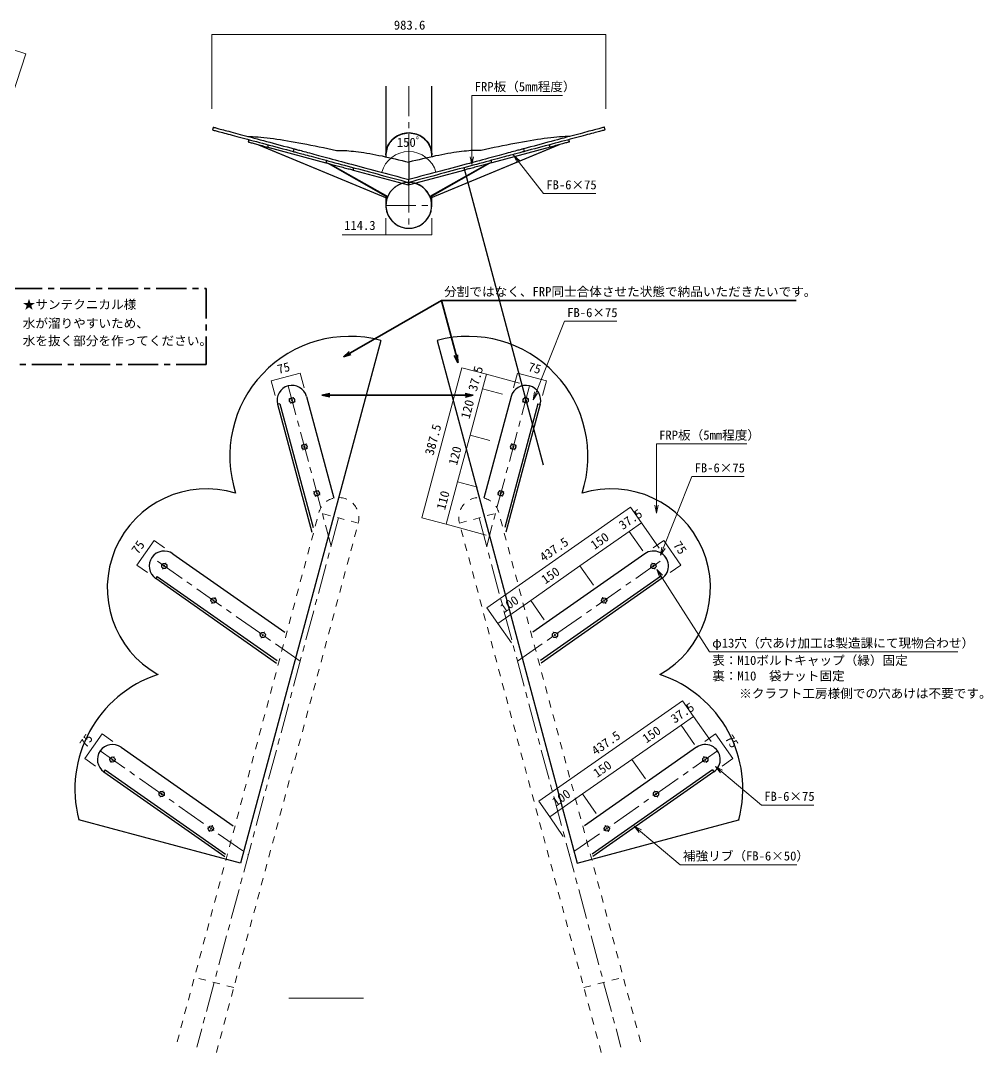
# Model space of a CAD drawing. Header units: millimetres. Extents: x -394 to 524, y 44 to 542.
# Drawn here: x 85.1 to 245.2, y 368.6 to 540.3 of the extents above; entities that cross this region are included whole.
import ezdxf
from ezdxf.enums import TextEntityAlignment as Align

# ---------------------------------------------------------------- set-up
doc = ezdxf.new("R2010")
doc.units = ezdxf.units.MM
doc.linetypes.add('一点鎖1', pattern=[8, 5, -1, 1, -1])
doc.linetypes.add('点線1', pattern=[2.4, 1.2, -1.2])
doc.layers.add('GR1_01', color=7, linetype='Continuous')
doc.styles.add('ＭＳ ゴシック', font='')
doc.styles.get('ＭＳ ゴシック').set_extended_font_data('ＭＳ ゴシック')

# ---------------------------------------------------------------- blocks, each defined once
blk = doc.blocks.new('BLKF025')
at = {"layer": 'GR1_01', "color": 151, "linetype": 'Continuous', "lineweight": 18}
for p, q in [((182.29, 405.72), (182.05, 405.6)), ((182.43, 406.17), (182.31, 406.41)), ((182.58, 405.87), (182.43, 405.8)), ((182.58, 405.87), (182.51, 406.02)), ((182.58, 405.87), (182.73, 405.95)), ((182.58, 405.87), (182.66, 405.73)), ((182.73, 405.58), (182.86, 405.34)), ((182.88, 406.03), (183.12, 406.15))]:
    blk.add_line(p, q, dxfattribs=at)
blk = doc.blocks.new('BLKF026')
at = {"layer": 'GR1_01', "color": 151, "linetype": 'Continuous', "lineweight": 18}
for p, q in [((190.62, 411.91), (190.5, 412.14)), ((190.48, 411.46), (190.24, 411.34)), ((190.77, 411.61), (190.63, 411.53)), ((190.77, 411.61), (190.7, 411.76)), ((190.77, 411.61), (190.92, 411.69)), ((190.77, 411.61), (190.85, 411.46)), ((190.93, 411.31), (191.05, 411.08)), ((191.07, 411.76), (191.31, 411.88))]:
    blk.add_line(p, q, dxfattribs=at)
blk = doc.blocks.new('BLKF027')
at = {"layer": 'GR1_01', "color": 151, "linetype": 'Continuous', "lineweight": 18}
for p, q in [((198.67, 417.19), (198.43, 417.07)), ((198.81, 417.64), (198.69, 417.88)), ((198.97, 417.35), (198.82, 417.27)), ((198.97, 417.35), (198.89, 417.49)), ((198.97, 417.35), (199.11, 417.42)), ((198.97, 417.35), (199.04, 417.2)), ((199.26, 417.5), (199.5, 417.62)), ((199.12, 417.05), (199.24, 416.81))]:
    blk.add_line(p, q, dxfattribs=at)
blk = doc.blocks.new('BLKF028')
at = {"layer": 'GR1_01', "color": 151, "linetype": 'Continuous', "lineweight": 18}
for p, q in [((190.19, 449.84), (190.06, 450.08)), ((190.34, 449.54), (190.26, 449.69)), ((190.64, 449.7), (190.87, 449.82)), ((190.04, 449.39), (189.81, 449.27)), ((190.34, 449.54), (190.19, 449.47)), ((190.34, 449.54), (190.49, 449.62)), ((190.34, 449.54), (190.41, 449.39)), ((190.49, 449.25), (190.61, 449.01))]:
    blk.add_line(p, q, dxfattribs=at)
blk = doc.blocks.new('BLKF029')
at = {"layer": 'GR1_01', "color": 151, "linetype": 'Continuous', "lineweight": 18}
for p, q in [((173.66, 437.92), (173.42, 437.8)), ((173.8, 438.37), (173.68, 438.61)), ((173.96, 438.07), (173.81, 438)), ((173.96, 438.07), (173.88, 438.22)), ((173.96, 438.07), (174.1, 438.15)), ((173.96, 438.07), (174.03, 437.92)), ((174.11, 437.78), (174.23, 437.54)), ((174.25, 438.22), (174.49, 438.35))]:
    blk.add_line(p, q, dxfattribs=at)
blk = doc.blocks.new('BLKF030')
at = {"layer": 'GR1_01', "color": 151, "linetype": 'Continuous', "lineweight": 18}
for p, q in [((181.85, 443.66), (181.61, 443.53)), ((181.99, 444.1), (181.87, 444.34)), ((182.15, 443.81), (182, 443.73)), ((182.15, 443.81), (182.07, 443.96)), ((182.15, 443.81), (182.3, 443.88)), ((182.15, 443.81), (182.22, 443.66)), ((182.3, 443.51), (182.42, 443.27)), ((182.44, 443.96), (182.68, 444.08))]:
    blk.add_line(p, q, dxfattribs=at)
blk = doc.blocks.new('BLKF031')
at = {"layer": 'GR1_01', "color": 151, "linetype": 'Continuous', "lineweight": 18}
for p, q in [((168.94, 477.39), (168.82, 477.63)), ((169.09, 477.1), (169.02, 477.25)), ((169.09, 477.1), (169.24, 477.17)), ((169.39, 477.25), (169.63, 477.37)), ((168.8, 476.95), (168.56, 476.82)), ((169.09, 477.1), (168.94, 477.02)), ((169.09, 477.1), (169.17, 476.95)), ((169.24, 476.8), (169.37, 476.56))]:
    blk.add_line(p, q, dxfattribs=at)
blk = doc.blocks.new('BLKF032')
at = {"layer": 'GR1_01', "color": 151, "linetype": 'Continuous', "lineweight": 18}
for p, q in [((164.8, 461.94), (164.68, 462.18)), ((164.95, 461.64), (164.87, 461.79)), ((164.95, 461.64), (165.1, 461.72)), ((165.25, 461.8), (165.48, 461.92)), ((164.65, 461.49), (164.42, 461.37)), ((164.95, 461.64), (164.8, 461.57)), ((164.95, 461.64), (165.03, 461.49)), ((165.1, 461.35), (165.22, 461.11))]:
    blk.add_line(p, q, dxfattribs=at)
blk = doc.blocks.new('BLKF033')
at = {"layer": 'GR1_01', "color": 151, "linetype": 'Continuous', "lineweight": 18}
for p, q in [((166.72, 469.22), (166.49, 469.1)), ((166.87, 469.67), (166.75, 469.9)), ((167.02, 469.37), (166.87, 469.29)), ((167.02, 469.37), (166.94, 469.52)), ((167.02, 469.37), (167.17, 469.45)), ((167.02, 469.37), (167.1, 469.22)), ((167.17, 469.07), (167.3, 468.84)), ((167.32, 469.52), (167.55, 469.64))]:
    blk.add_line(p, q, dxfattribs=at)
blk = doc.blocks.new('BLKF034')
at = {"layer": 'GR1_01', "color": 151, "linetype": 'Continuous', "lineweight": 18}
for p, q in [((116.43, 406.03), (116.19, 406.15)), ((116.57, 405.58), (116.45, 405.34)), ((116.73, 405.87), (116.58, 405.95)), ((116.73, 405.87), (116.65, 405.73)), ((116.73, 405.87), (116.8, 406.02)), ((116.73, 405.87), (116.87, 405.8)), ((116.88, 406.17), (117, 406.41)), ((117.02, 405.72), (117.26, 405.6))]:
    blk.add_line(p, q, dxfattribs=at)
blk = doc.blocks.new('BLKF035')
at = {"layer": 'GR1_01', "color": 151, "linetype": 'Continuous', "lineweight": 18}
for p, q in [((108.69, 411.91), (108.81, 412.14)), ((108.24, 411.76), (108, 411.88)), ((108.38, 411.31), (108.26, 411.08)), ((108.53, 411.61), (108.39, 411.69)), ((108.53, 411.61), (108.46, 411.46)), ((108.53, 411.61), (108.61, 411.76)), ((108.53, 411.61), (108.68, 411.53)), ((108.83, 411.46), (109.07, 411.34))]:
    blk.add_line(p, q, dxfattribs=at)
blk = doc.blocks.new('BLKF036')
at = {"layer": 'GR1_01', "color": 151, "linetype": 'Continuous', "lineweight": 18}
for p, q in [((100.05, 417.5), (99.81, 417.62)), ((100.34, 417.35), (100.19, 417.42)), ((100.34, 417.35), (100.27, 417.2)), ((100.34, 417.35), (100.42, 417.49)), ((100.34, 417.35), (100.49, 417.27)), ((100.5, 417.64), (100.62, 417.88)), ((100.64, 417.19), (100.88, 417.07)), ((100.19, 417.05), (100.07, 416.81))]:
    blk.add_line(p, q, dxfattribs=at)
blk = doc.blocks.new('BLKF037')
at = {"layer": 'GR1_01', "color": 151, "linetype": 'Continuous', "lineweight": 18}
for p, q in [((108.67, 449.7), (108.44, 449.82)), ((108.97, 449.54), (109.05, 449.69)), ((109.12, 449.84), (109.24, 450.08)), ((108.82, 449.25), (108.7, 449.01)), ((108.97, 449.54), (108.82, 449.62)), ((108.97, 449.54), (108.89, 449.39)), ((108.97, 449.54), (109.12, 449.47)), ((109.27, 449.39), (109.5, 449.27))]:
    blk.add_line(p, q, dxfattribs=at)
blk = doc.blocks.new('BLKF038')
at = {"layer": 'GR1_01', "color": 151, "linetype": 'Continuous', "lineweight": 18}
for p, q in [((125.06, 438.22), (124.82, 438.35)), ((125.2, 437.78), (125.08, 437.54)), ((125.35, 438.07), (125.2, 438.15)), ((125.35, 438.07), (125.28, 437.92)), ((125.35, 438.07), (125.43, 438.22)), ((125.35, 438.07), (125.5, 438)), ((125.51, 438.37), (125.63, 438.61)), ((125.65, 437.92), (125.89, 437.8))]:
    blk.add_line(p, q, dxfattribs=at)
blk = doc.blocks.new('BLKF039')
at = {"layer": 'GR1_01', "color": 151, "linetype": 'Continuous', "lineweight": 18}
for p, q in [((116.86, 443.96), (116.63, 444.08)), ((117.01, 443.51), (116.89, 443.27)), ((117.16, 443.81), (117.01, 443.88)), ((117.16, 443.81), (117.09, 443.66)), ((117.16, 443.81), (117.24, 443.96)), ((117.16, 443.81), (117.31, 443.73)), ((117.31, 444.1), (117.44, 444.34)), ((117.46, 443.66), (117.7, 443.53))]:
    blk.add_line(p, q, dxfattribs=at)
blk = doc.blocks.new('BLKF040')
at = {"layer": 'GR1_01', "color": 151, "linetype": 'Continuous', "lineweight": 18}
for p, q in [((129.92, 477.25), (129.68, 477.37)), ((130.22, 477.1), (130.07, 477.17)), ((130.22, 477.1), (130.29, 477.25)), ((130.37, 477.39), (130.49, 477.63)), ((130.06, 476.8), (129.94, 476.56)), ((130.22, 477.1), (130.14, 476.95)), ((130.22, 477.1), (130.37, 477.02)), ((130.51, 476.95), (130.75, 476.82))]:
    blk.add_line(p, q, dxfattribs=at)
blk = doc.blocks.new('BLKF041')
at = {"layer": 'GR1_01', "color": 151, "linetype": 'Continuous', "lineweight": 18}
for p, q in [((134.06, 461.8), (133.82, 461.92)), ((134.36, 461.64), (134.21, 461.72)), ((134.36, 461.64), (134.43, 461.79)), ((134.51, 461.94), (134.63, 462.18)), ((134.21, 461.35), (134.08, 461.11)), ((134.36, 461.64), (134.28, 461.49)), ((134.36, 461.64), (134.51, 461.57)), ((134.65, 461.49), (134.89, 461.37))]:
    blk.add_line(p, q, dxfattribs=at)
blk = doc.blocks.new('BLKF042')
at = {"layer": 'GR1_01', "color": 151, "linetype": 'Continuous', "lineweight": 18}
for p, q in [((131.99, 469.52), (131.75, 469.64)), ((132.14, 469.07), (132.01, 468.84)), ((132.29, 469.37), (132.14, 469.45)), ((132.29, 469.37), (132.21, 469.22)), ((132.29, 469.37), (132.36, 469.52)), ((132.29, 469.37), (132.44, 469.29)), ((132.44, 469.67), (132.56, 469.9)), ((132.58, 469.22), (132.82, 469.1))]:
    blk.add_line(p, q, dxfattribs=at)

msp = doc.modelspace()

# ---------------------------------------------------------------- linework, layer by layer
at = {"layer": 'GR1_01', "color": 151, "linetype": 'Continuous', "lineweight": 18}
for p, q in [((85.95, 534.74), (72.15, 539.28)), ((182.44, 537.99), (116.87, 537.99)), ((116.87, 537.99), (116.87, 525.61)), ((182.44, 537.99), (182.44, 525.61)), ((85.95, 534.74), (51.62, 430.4)), ((160.15, 527.83), (175.2, 527.83)), ((160.15, 527.83), (160.15, 516.32)), ((160.15, 516.32), (159.87, 517.63)), ((160.15, 516.32), (160.43, 517.63)), ((172.07, 511.5), (167.06, 517.87)), ((167.06, 517.87), (167.65, 516.67)), ((167.06, 517.87), (168.08, 517.01)), ((172.07, 511.5), (180.76, 511.5)), ((145.84, 504.66), (145.84, 507.42)), ((153.46, 504.66), (153.46, 507.42)), ((138.58, 504.66), (153.46, 504.66)), ((175.54, 490.25), (170.34, 477.19)), ((175.54, 490.25), (184.23, 490.25)), ((158.48, 482.53), (151.8, 457.58)), ((158.48, 482.53), (162.55, 481.44)), ((131.59, 481.65), (126.76, 480.35)), ((131.59, 481.65), (132.24, 479.19)), ((162.55, 481.44), (161.9, 479.02)), ((162.55, 481.44), (168.04, 479.97)), ((167.72, 481.65), (167.07, 479.19)), ((167.72, 481.65), (172.55, 480.35)), ((126.76, 480.35), (127.41, 477.9)), ((161.9, 479.02), (159.83, 471.3)), ((161.9, 479.02), (165.22, 478.13)), ((172.55, 480.35), (171.9, 477.9)), ((170.34, 477.19), (170.57, 478.5)), ((170.34, 477.19), (171.08, 478.29)), ((159.83, 471.3), (157.76, 463.57)), ((159.83, 471.3), (163.15, 470.41)), ((190.83, 469.87), (190.83, 458.36)), ((190.83, 469.87), (205.88, 469.87)), ((157.76, 463.57), (155.86, 456.49)), ((157.76, 463.57), (161.08, 462.68)), ((196.73, 464.42), (191.53, 451.36)), ((196.73, 464.42), (205.42, 464.42)), ((162.64, 442.61), (186.53, 459.34)), ((186.53, 459.34), (188.36, 456.72)), ((190.83, 458.36), (190.56, 459.66)), ((190.83, 458.36), (191.11, 459.66)), ((151.8, 457.58), (155.86, 456.49)), ((186.32, 455.29), (188.36, 456.72)), ((188.36, 456.72), (191.29, 452.54)), ((155.86, 456.49), (162.53, 454.7)), ((178.12, 449.55), (186.32, 455.29)), ((186.32, 455.29), (188.57, 452.07)), ((107.26, 453.79), (104.39, 449.7)), ((107.26, 453.79), (109.03, 452.55)), ((192.05, 453.79), (190.28, 452.55)), ((192.05, 453.79), (194.92, 449.7)), ((191.53, 451.36), (191.76, 452.67)), ((191.53, 451.36), (192.27, 452.47)), ((104.39, 449.7), (106.16, 448.46)), ((194.92, 449.7), (193.15, 448.46)), ((169.93, 443.82), (178.12, 449.55)), ((178.12, 449.55), (180.38, 446.33)), ((199.67, 435.28), (190.89, 448.97)), ((190.89, 448.97), (191.83, 448.02)), ((190.89, 448.97), (191.36, 447.72)), ((164.47, 439.99), (169.93, 443.82)), ((169.93, 443.82), (172.19, 440.6)), ((162.64, 442.61), (164.47, 439.99)), ((164.47, 439.99), (166.73, 436.77)), ((199.67, 435.28), (241, 435.28)), ((171.27, 410.41), (195.16, 427.14)), ((195.16, 427.14), (196.99, 424.52)), ((194.94, 423.09), (196.99, 424.52)), ((196.99, 424.52), (199.92, 420.34)), ((186.75, 417.36), (194.94, 423.09)), ((194.94, 423.09), (197.2, 419.87)), ((98.63, 421.6), (95.76, 417.5)), ((98.63, 421.6), (100.4, 420.36)), ((200.68, 421.6), (198.91, 420.36)), ((200.68, 421.6), (203.55, 417.5)), ((95.76, 417.5), (97.53, 416.26)), ((178.56, 411.62), (186.75, 417.36)), ((186.75, 417.36), (189.01, 414.13)), ((203.55, 417.5), (201.78, 416.26)), ((208.32, 409.78), (200.68, 416.2)), ((200.68, 416.2), (201.85, 415.58)), ((200.68, 416.2), (201.5, 415.15)), ((171.27, 410.41), (173.1, 407.8)), ((173.1, 407.8), (178.56, 411.62)), ((178.56, 411.62), (180.82, 408.4)), ((208.32, 409.78), (217.02, 409.78)), ((173.1, 407.8), (175.35, 404.57)), ((194.8, 399.86), (187.15, 406.29)), ((187.15, 406.29), (188.33, 405.66)), ((187.15, 406.29), (187.97, 405.24)), ((194.8, 399.86), (214.19, 399.86))]:
    msp.add_line(p, q, dxfattribs=at)
at = {"layer": 'GR1_01', "color": 3, "linetype": 'Continuous', "lineweight": 25}
for p, q in [((145.84, 529.36), (145.84, 529.19)), ((145.84, 529.19), (145.84, 517.96)), ((153.46, 517.96), (153.46, 529.36)), ((117.09, 522.56), (116.97, 522.11)), ((116.97, 522.11), (116.97, 522.11)), ((116.97, 522.11), (116.99, 522.1)), ((116.99, 522.1), (117.03, 522.09)), ((117.03, 522.09), (117.1, 522.07)), ((117.09, 522.56), (117.1, 522.56)), ((117.1, 522.56), (117.11, 522.55)), ((117.1, 522.07), (117.18, 522.05)), ((117.11, 522.55), (117.15, 522.54)), ((117.15, 522.54), (117.22, 522.52)), ((117.18, 522.05), (117.29, 522.02)), ((117.22, 522.52), (117.3, 522.5)), ((117.29, 522.02), (117.42, 521.98)), ((117.3, 522.5), (117.41, 522.47)), ((117.41, 522.47), (117.54, 522.44)), ((117.42, 521.98), (117.58, 521.94)), ((117.54, 522.44), (117.7, 522.39)), ((117.58, 521.94), (117.75, 521.9)), ((117.7, 522.39), (117.87, 522.35)), ((117.75, 521.9), (117.95, 521.84)), ((117.87, 522.35), (118.07, 522.29)), ((117.95, 521.84), (118.17, 521.78)), ((118.07, 522.29), (118.29, 522.23)), ((118.17, 521.78), (118.41, 521.72)), ((118.29, 522.23), (118.53, 522.17)), ((118.53, 522.17), (118.8, 522.1)), ((118.8, 522.1), (119.08, 522.02)), ((119.08, 522.02), (119.38, 521.94)), ((119.38, 521.94), (119.7, 521.86)), ((119.7, 521.86), (120.05, 521.76)), ((179.6, 521.86), (179.26, 521.77)), ((179.93, 521.94), (179.6, 521.86)), ((180.23, 522.02), (179.93, 521.94)), ((180.51, 522.1), (180.23, 522.02)), ((180.78, 522.17), (180.51, 522.1)), ((181.02, 522.23), (180.78, 522.17)), ((181.14, 521.78), (180.9, 521.72)), ((181.24, 522.29), (181.02, 522.23)), ((181.36, 521.84), (181.14, 521.78)), ((181.43, 522.35), (181.24, 522.29)), ((181.56, 521.9), (181.36, 521.84)), ((181.61, 522.39), (181.43, 522.35)), ((181.73, 521.94), (181.56, 521.9)), ((181.76, 522.44), (181.61, 522.39)), ((181.89, 521.98), (181.73, 521.94)), ((181.9, 522.47), (181.76, 522.44)), ((182.02, 522.02), (181.89, 521.98)), ((182.01, 522.5), (181.9, 522.47)), ((182.09, 522.52), (182.01, 522.5)), ((182.13, 522.05), (182.02, 522.02)), ((182.16, 522.54), (182.09, 522.52)), ((182.21, 522.07), (182.13, 522.05)), ((182.19, 522.55), (182.16, 522.54)), ((182.21, 522.56), (182.19, 522.55)), ((182.33, 522.11), (182.21, 522.56)), ((182.21, 522.56), (182.21, 522.56)), ((182.28, 522.09), (182.21, 522.07)), ((182.32, 522.1), (182.28, 522.09)), ((182.33, 522.1), (182.32, 522.1)), ((182.33, 522.11), (182.33, 522.1)), ((118.41, 521.72), (118.67, 521.65)), ((118.67, 521.65), (118.96, 521.57)), ((118.96, 521.57), (119.26, 521.49)), ((119.26, 521.49), (119.58, 521.41)), ((119.58, 521.41), (119.93, 521.31)), ((119.93, 521.31), (120.29, 521.22)), ((120.05, 521.76), (120.41, 521.67)), ((120.29, 521.22), (120.67, 521.12)), ((120.41, 521.67), (120.79, 521.57)), ((120.67, 521.12), (121.06, 521.01)), ((120.79, 521.57), (121.18, 521.46)), ((121.06, 521.01), (121.48, 520.9)), ((121.18, 521.46), (121.6, 521.35)), ((121.48, 520.9), (121.91, 520.78)), ((121.6, 521.35), (122.03, 521.23)), ((121.91, 520.78), (122.35, 520.66)), ((122.03, 521.23), (122.47, 521.11)), ((122.35, 520.66), (122.81, 520.54)), ((122.47, 521.11), (122.94, 520.99)), ((122.81, 520.54), (123.29, 520.41)), ((122.85, 521.02), (123.25, 521)), ((123.03, 520.48), (122.93, 520.09)), ((123.03, 520.48), (122.93, 520.09)), ((122.93, 520.09), (122.93, 520.09)), ((122.93, 520.09), (122.96, 520.09)), ((122.93, 520.09), (122.93, 520.09)), ((122.93, 520.09), (122.96, 520.09)), ((122.94, 520.99), (123.41, 520.86)), ((122.96, 520.09), (123.01, 520.07)), ((122.96, 520.09), (123.01, 520.07)), ((123.01, 520.07), (123.08, 520.06)), ((123.01, 520.07), (123.08, 520.06)), ((123.08, 520.06), (123.17, 520.03)), ((123.08, 520.06), (123.17, 520.03)), ((123.25, 521), (123.67, 520.98)), ((123.29, 520.41), (123.78, 520.28)), ((123.41, 520.86), (123.9, 520.73)), ((123.67, 520.98), (124.11, 520.95)), ((123.78, 520.28), (124.29, 520.15)), ((123.9, 520.73), (124.41, 520.6)), ((124.11, 520.95), (124.57, 520.92)), ((124.29, 520.15), (124.8, 520.01)), ((124.41, 520.6), (124.92, 520.46)), ((124.57, 520.92), (125.05, 520.88)), ((124.92, 520.46), (125.45, 520.32)), ((125.05, 520.88), (125.54, 520.83)), ((125.45, 520.32), (125.99, 520.17)), ((125.54, 520.83), (126.06, 520.77)), ((125.99, 520.17), (126.54, 520.03)), ((126.06, 520.77), (126.59, 520.71)), ((126.59, 520.71), (127.13, 520.64)), ((127.13, 520.64), (127.7, 520.56)), ((127.7, 520.56), (128.28, 520.48)), ((128.28, 520.48), (128.87, 520.39)), ((128.87, 520.39), (129.47, 520.29)), ((129.47, 520.29), (130.1, 520.19)), ((130.1, 520.19), (130.73, 520.08)), ((130.73, 520.08), (131.37, 519.96)), ((146.63, 520.16), (146.45, 519.93)), ((146.47, 519.94), (146.64, 520.17)), ((146.82, 520.38), (146.63, 520.16)), ((146.64, 520.17), (146.83, 520.39)), ((147.03, 520.58), (146.82, 520.38)), ((146.83, 520.39), (147.04, 520.59)), ((147.25, 520.77), (147.03, 520.58)), ((147.04, 520.59), (147.27, 520.78)), ((147.49, 520.94), (147.25, 520.77)), ((147.27, 520.78), (147.51, 520.95)), ((147.34, 520.84), (147.59, 521)), ((147.74, 521.09), (147.49, 520.94)), ((147.51, 520.95), (147.76, 521.1)), ((147.59, 521), (147.84, 521.15)), ((148.01, 521.22), (147.74, 521.09)), ((147.76, 521.1), (148.02, 521.23)), ((147.84, 521.15), (148.11, 521.27)), ((148.28, 521.34), (148.01, 521.22)), ((148.02, 521.23), (148.3, 521.34)), ((148.11, 521.27), (148.39, 521.38)), ((148.57, 521.43), (148.28, 521.34)), ((148.3, 521.34), (148.58, 521.43)), ((148.39, 521.38), (148.67, 521.46)), ((148.86, 521.5), (148.57, 521.43)), ((148.58, 521.43), (148.87, 521.5)), ((148.67, 521.46), (148.97, 521.52)), ((149.15, 521.55), (148.86, 521.5)), ((148.87, 521.5), (149.17, 521.55)), ((148.97, 521.52), (149.26, 521.56)), ((149.45, 521.57), (149.15, 521.55)), ((149.17, 521.55), (149.47, 521.58)), ((149.26, 521.56), (149.56, 521.58)), ((149.75, 521.58), (149.45, 521.57)), ((149.47, 521.58), (149.77, 521.58)), ((149.56, 521.58), (149.86, 521.58)), ((150.05, 521.56), (149.75, 521.58)), ((149.77, 521.58), (150.06, 521.56)), ((149.86, 521.58), (150.16, 521.55)), ((150.34, 521.52), (150.05, 521.56)), ((150.06, 521.56), (150.36, 521.52)), ((150.16, 521.55), (150.45, 521.5)), ((150.63, 521.46), (150.34, 521.52)), ((150.36, 521.52), (150.65, 521.45)), ((150.45, 521.5), (150.74, 521.43)), ((150.92, 521.38), (150.63, 521.46)), ((150.65, 521.45), (150.94, 521.37)), ((150.74, 521.43), (151.03, 521.34)), ((151.2, 521.27), (150.92, 521.38)), ((150.94, 521.37), (151.21, 521.26)), ((151.03, 521.34), (151.3, 521.23)), ((151.47, 521.15), (151.2, 521.27)), ((151.21, 521.26), (151.48, 521.14)), ((151.3, 521.23), (151.57, 521.09)), ((151.72, 521), (151.47, 521.15)), ((151.48, 521.14), (151.74, 520.99)), ((151.57, 521.09), (151.82, 520.94)), ((151.97, 520.84), (151.72, 521)), ((151.74, 520.99), (151.98, 520.83)), ((151.82, 520.94), (152.06, 520.77)), ((151.98, 520.83), (152.21, 520.64)), ((152.06, 520.77), (152.28, 520.58)), ((152.21, 520.64), (152.43, 520.44)), ((152.28, 520.58), (152.49, 520.38)), ((152.43, 520.44), (152.62, 520.23)), ((152.49, 520.38), (152.68, 520.16)), ((152.62, 520.23), (152.8, 520)), ((152.68, 520.16), (152.85, 519.93)), ((168.58, 520.08), (167.94, 519.96)), ((169.21, 520.19), (168.58, 520.08)), ((169.83, 520.29), (169.21, 520.19)), ((170.44, 520.39), (169.83, 520.29)), ((171.03, 520.48), (170.44, 520.39)), ((171.61, 520.56), (171.03, 520.48)), ((172.17, 520.64), (171.61, 520.56)), ((172.72, 520.71), (172.17, 520.64)), ((173.25, 520.77), (172.72, 520.71)), ((173.32, 520.17), (172.77, 520.03)), ((173.77, 520.83), (173.25, 520.77)), ((173.86, 520.32), (173.32, 520.17)), ((174.26, 520.88), (173.77, 520.83)), ((174.39, 520.46), (173.86, 520.32)), ((174.74, 520.92), (174.26, 520.88)), ((174.9, 520.6), (174.39, 520.46)), ((175.02, 520.15), (174.51, 520.01)), ((175.2, 520.95), (174.74, 520.92)), ((175.41, 520.73), (174.9, 520.6)), ((175.53, 520.28), (175.02, 520.15)), ((175.64, 520.98), (175.2, 520.95)), ((175.9, 520.86), (175.41, 520.73)), ((176.02, 520.41), (175.53, 520.28)), ((176.06, 521), (175.64, 520.98)), ((176.37, 520.99), (175.9, 520.86)), ((176.49, 520.54), (176.02, 520.41)), ((176.46, 521.01), (176.06, 521)), ((176.23, 520.06), (176.14, 520.03)), ((176.3, 520.07), (176.23, 520.06)), ((176.38, 520.09), (176.27, 520.48)), ((176.35, 520.09), (176.3, 520.07)), ((176.37, 520.09), (176.35, 520.09)), ((176.83, 521.11), (176.37, 520.99)), ((176.38, 520.09), (176.37, 520.09)), ((176.96, 520.66), (176.49, 520.54)), ((177.28, 521.23), (176.83, 521.11)), ((177.4, 520.78), (176.96, 520.66)), ((177.71, 521.35), (177.28, 521.23)), ((177.83, 520.9), (177.4, 520.78)), ((178.13, 521.46), (177.71, 521.35)), ((178.25, 521.01), (177.83, 520.9)), ((178.52, 521.57), (178.13, 521.46)), ((178.64, 521.12), (178.25, 521.01)), ((178.9, 521.67), (178.52, 521.57)), ((179.02, 521.22), (178.64, 521.12)), ((179.26, 521.77), (178.9, 521.67)), ((179.38, 521.31), (179.02, 521.22)), ((179.72, 521.41), (179.38, 521.31)), ((180.05, 521.49), (179.72, 521.41)), ((180.35, 521.57), (180.05, 521.49)), ((180.63, 521.65), (180.35, 521.57)), ((180.9, 521.72), (180.63, 521.65)), ((123.17, 520.03), (123.28, 520)), ((123.17, 520.03), (123.28, 520)), ((123.28, 520), (123.41, 519.97)), ((123.28, 520), (123.41, 519.97)), ((123.41, 519.97), (123.57, 519.92)), ((123.41, 519.97), (123.57, 519.92)), ((123.57, 519.92), (123.73, 519.88)), ((123.57, 519.92), (123.73, 519.88)), ((123.73, 519.88), (123.92, 519.83)), ((123.73, 519.88), (123.92, 519.83)), ((123.92, 519.83), (124.12, 519.78)), ((123.92, 519.83), (124.12, 519.78)), ((124.12, 519.78), (124.33, 519.72)), ((124.12, 519.78), (124.33, 519.72)), ((124.33, 519.72), (124.54, 519.66)), ((124.33, 519.72), (124.54, 519.66)), ((124.52, 519.67), (146.03, 510.71)), ((124.54, 519.66), (124.77, 519.6)), ((124.54, 519.66), (124.77, 519.6)), ((124.65, 519.63), (146.04, 510.73)), ((124.77, 519.6), (125, 519.54)), ((124.77, 519.6), (125, 519.54)), ((124.8, 520.01), (125.33, 519.87)), ((125, 519.54), (125.24, 519.48)), ((125, 519.54), (125.24, 519.48)), ((125.24, 519.48), (125.48, 519.41)), ((125.24, 519.48), (125.48, 519.41)), ((125.33, 519.87), (125.87, 519.72)), ((125.48, 519.41), (125.71, 519.35)), ((125.48, 519.41), (125.71, 519.35)), ((125.71, 519.35), (125.95, 519.29)), ((125.71, 519.35), (125.95, 519.29)), ((125.87, 519.72), (126.42, 519.58)), ((125.95, 519.29), (126.17, 519.23)), ((125.95, 519.29), (126.17, 519.23)), ((126.17, 519.23), (126.28, 519.61)), ((126.17, 519.23), (135.87, 516.63)), ((126.42, 519.58), (126.97, 519.43)), ((126.54, 520.03), (127.1, 519.88)), ((126.97, 519.43), (127.54, 519.27)), ((127.1, 519.88), (127.66, 519.72)), ((127.54, 519.27), (128.12, 519.12)), ((127.66, 519.72), (128.24, 519.57)), ((128.12, 519.12), (128.7, 518.96)), ((128.24, 519.57), (128.82, 519.41)), ((128.7, 518.96), (129.29, 518.81)), ((128.82, 519.41), (129.41, 519.26)), ((129.29, 518.81), (129.88, 518.65)), ((129.41, 519.26), (130, 519.1)), ((129.88, 518.65), (130.39, 518.51)), ((130, 519.1), (130.51, 518.96)), ((130.51, 518.96), (130.39, 518.51)), ((130.39, 518.51), (130.39, 518.51)), ((130.39, 518.51), (130.41, 518.5)), ((130.41, 518.5), (130.46, 518.49)), ((130.46, 518.49), (130.52, 518.47)), ((130.51, 518.96), (130.51, 518.96)), ((130.51, 518.96), (130.53, 518.96)), ((130.52, 518.47), (130.61, 518.45)), ((130.53, 518.96), (130.57, 518.94)), ((130.57, 518.94), (130.64, 518.93)), ((130.61, 518.45), (130.72, 518.42)), ((130.64, 518.93), (130.73, 518.9)), ((130.72, 518.42), (130.86, 518.39)), ((130.73, 518.9), (130.84, 518.87)), ((130.84, 518.87), (130.97, 518.84)), ((130.86, 518.39), (131.02, 518.34)), ((130.97, 518.84), (131.13, 518.8)), ((131.02, 518.34), (131.2, 518.29)), ((131.13, 518.8), (131.3, 518.75)), ((131.3, 518.75), (131.5, 518.7)), ((131.37, 519.96), (132.03, 519.84)), ((131.5, 518.7), (131.72, 518.64)), ((131.72, 518.64), (131.97, 518.57)), ((131.97, 518.57), (132.23, 518.5)), ((132.03, 519.84), (132.7, 519.71)), ((132.23, 518.5), (132.51, 518.42)), ((132.51, 518.42), (132.82, 518.34)), ((132.7, 519.71), (133.37, 519.58)), ((132.82, 518.34), (133.15, 518.26)), ((133.37, 519.58), (134.06, 519.44)), ((134.06, 519.44), (134.75, 519.29)), ((134.75, 519.29), (135.45, 519.14)), ((135.45, 519.14), (136.16, 518.99)), ((136.16, 518.99), (136.88, 518.83)), ((136.88, 518.83), (137.6, 518.66)), ((137.6, 518.66), (137.83, 518.68)), ((137.83, 518.68), (138.09, 518.68)), ((138.09, 518.68), (138.37, 518.69)), ((138.37, 518.69), (138.67, 518.68)), ((138.67, 518.68), (138.99, 518.67)), ((138.99, 518.67), (139.32, 518.65)), ((139.32, 518.65), (139.68, 518.62)), ((139.68, 518.62), (140.06, 518.58)), ((140.06, 518.58), (140.45, 518.54)), ((140.45, 518.54), (140.86, 518.49)), ((140.86, 518.49), (141.29, 518.44)), ((141.29, 518.44), (141.73, 518.38)), ((141.73, 518.38), (142.19, 518.31)), ((145.85, 518.07), (145.87, 518.35)), ((145.91, 518.61), (145.86, 518.33)), ((145.87, 518.35), (145.91, 518.63)), ((145.91, 518.63), (145.98, 518.91)), ((145.97, 518.89), (145.91, 518.61)), ((146.06, 519.16), (145.97, 518.89)), ((145.98, 518.91), (146.07, 519.18)), ((146.17, 519.43), (146.06, 519.16)), ((146.07, 519.18), (146.18, 519.44)), ((146.3, 519.68), (146.17, 519.43)), ((146.18, 519.44), (146.31, 519.7)), ((146.45, 519.93), (146.3, 519.68)), ((146.31, 519.7), (146.47, 519.94)), ((152.8, 520), (152.96, 519.76)), ((152.85, 519.93), (153.01, 519.68)), ((152.96, 519.76), (153.1, 519.51)), ((153.01, 519.68), (153.14, 519.43)), ((153.1, 519.51), (153.22, 519.25)), ((153.14, 519.43), (153.25, 519.16)), ((153.22, 519.25), (153.31, 518.98)), ((153.25, 519.16), (153.34, 518.89)), ((174.66, 519.63), (153.27, 510.73)), ((174.79, 519.67), (153.28, 510.71)), ((153.31, 518.98), (153.38, 518.7)), ((153.34, 518.89), (153.4, 518.61)), ((153.38, 518.7), (153.43, 518.42)), ((153.4, 518.61), (153.44, 518.33)), ((153.43, 518.42), (153.46, 518.14)), ((157.57, 518.38), (157.12, 518.31)), ((158.02, 518.44), (157.57, 518.38)), ((158.44, 518.49), (158.02, 518.44)), ((158.86, 518.54), (158.44, 518.49)), ((159.25, 518.58), (158.86, 518.54)), ((159.63, 518.62), (159.25, 518.58)), ((159.98, 518.65), (159.63, 518.62)), ((160.32, 518.67), (159.98, 518.65)), ((160.64, 518.68), (160.32, 518.67)), ((160.94, 518.69), (160.64, 518.68)), ((161.22, 518.68), (160.94, 518.69)), ((161.48, 518.68), (161.22, 518.68)), ((161.71, 518.66), (161.48, 518.68)), ((162.43, 518.83), (161.71, 518.66)), ((163.15, 518.99), (162.43, 518.83)), ((163.85, 519.14), (163.15, 518.99)), ((173.14, 519.23), (163.44, 516.63)), ((164.56, 519.29), (163.85, 519.14)), ((165.25, 519.44), (164.56, 519.29)), ((165.94, 519.58), (165.25, 519.44)), ((166.61, 519.71), (165.94, 519.58)), ((166.49, 518.34), (166.16, 518.26)), ((166.79, 518.42), (166.49, 518.34)), ((167.28, 519.84), (166.61, 519.71)), ((167.08, 518.5), (166.79, 518.42)), ((167.34, 518.57), (167.08, 518.5)), ((167.94, 519.96), (167.28, 519.84)), ((167.59, 518.64), (167.34, 518.57)), ((167.81, 518.7), (167.59, 518.64)), ((168.01, 518.75), (167.81, 518.7)), ((168.18, 518.8), (168.01, 518.75)), ((168.29, 518.34), (168.11, 518.29)), ((168.34, 518.84), (168.18, 518.8)), ((168.45, 518.38), (168.29, 518.34)), ((168.47, 518.87), (168.34, 518.84)), ((168.58, 518.42), (168.45, 518.38)), ((168.58, 518.9), (168.47, 518.87)), ((168.67, 518.93), (168.58, 518.9)), ((168.7, 518.45), (168.58, 518.42)), ((168.73, 518.94), (168.67, 518.93)), ((168.79, 518.47), (168.7, 518.45)), ((168.78, 518.96), (168.73, 518.94)), ((168.79, 518.96), (168.78, 518.96)), ((168.8, 518.96), (168.79, 518.96)), ((168.85, 518.49), (168.79, 518.47)), ((169.31, 519.1), (168.8, 518.96)), ((168.92, 518.51), (168.8, 518.96)), ((168.89, 518.5), (168.85, 518.49)), ((168.91, 518.51), (168.89, 518.5)), ((168.92, 518.51), (168.91, 518.51)), ((169.43, 518.65), (168.92, 518.51)), ((169.9, 519.26), (169.31, 519.1)), ((170.02, 518.81), (169.43, 518.65)), ((170.49, 519.41), (169.9, 519.26)), ((170.61, 518.96), (170.02, 518.81)), ((171.07, 519.57), (170.49, 519.41)), ((171.19, 519.12), (170.61, 518.96)), ((171.65, 519.72), (171.07, 519.57)), ((171.77, 519.27), (171.19, 519.12)), ((172.21, 519.88), (171.65, 519.72)), ((172.33, 519.43), (171.77, 519.27)), ((172.77, 520.03), (172.21, 519.88)), ((172.89, 519.58), (172.33, 519.43)), ((173.44, 519.72), (172.89, 519.58)), ((173.14, 519.23), (173.03, 519.61)), ((173.36, 519.29), (173.14, 519.23)), ((173.6, 519.35), (173.36, 519.29)), ((173.98, 519.87), (173.44, 519.72)), ((173.83, 519.41), (173.6, 519.35)), ((174.07, 519.48), (173.83, 519.41)), ((174.51, 520.01), (173.98, 519.87)), ((174.3, 519.54), (174.07, 519.48)), ((174.54, 519.6), (174.3, 519.54)), ((174.76, 519.66), (174.54, 519.6)), ((174.98, 519.72), (174.76, 519.66)), ((175.19, 519.78), (174.98, 519.72)), ((175.39, 519.83), (175.19, 519.78)), ((175.57, 519.88), (175.39, 519.83)), ((175.74, 519.92), (175.57, 519.88)), ((175.89, 519.97), (175.74, 519.92)), ((176.03, 520), (175.89, 519.97)), ((176.14, 520.03), (176.03, 520)), ((131.2, 518.29), (131.4, 518.24)), ((131.4, 518.24), (131.62, 518.18)), ((131.62, 518.18), (131.87, 518.12)), ((131.87, 518.12), (132.13, 518.04)), ((132.13, 518.04), (132.42, 517.97)), ((132.42, 517.97), (132.73, 517.88)), ((132.73, 517.88), (133.06, 517.8)), ((133.06, 517.8), (133.4, 517.7)), ((133.15, 518.26), (133.49, 518.16)), ((133.4, 517.7), (133.77, 517.6)), ((133.49, 518.16), (133.85, 518.06)), ((133.77, 517.6), (134.16, 517.5)), ((133.85, 518.06), (134.24, 517.96)), ((134.16, 517.5), (134.56, 517.39)), ((134.24, 517.96), (134.64, 517.85)), ((134.56, 517.39), (134.99, 517.28)), ((134.64, 517.85), (135.06, 517.74)), ((134.99, 517.28), (135.43, 517.16)), ((135.06, 517.74), (135.5, 517.62)), ((135.43, 517.16), (135.89, 517.04)), ((135.5, 517.62), (135.95, 517.5)), ((135.97, 517.01), (135.87, 516.63)), ((135.97, 517.01), (135.87, 516.63)), ((135.87, 516.63), (135.87, 516.63)), ((135.87, 516.63), (135.9, 516.62)), ((135.87, 516.63), (135.87, 516.63)), ((135.87, 516.63), (135.9, 516.62)), ((135.89, 517.04), (136.36, 516.91)), ((135.95, 517.5), (136.42, 517.38)), ((136.36, 516.91), (136.85, 516.78)), ((136.42, 517.38), (136.91, 517.25)), ((136.85, 516.78), (137.36, 516.64)), ((136.91, 517.25), (137.41, 517.11)), ((137.36, 516.64), (137.88, 516.5)), ((137.41, 517.11), (137.93, 516.97)), ((137.93, 516.97), (138.46, 516.83)), ((138.46, 516.83), (139.01, 516.68)), ((139.01, 516.68), (139.57, 516.53)), ((142.19, 518.31), (142.66, 518.23)), ((142.66, 518.23), (143.15, 518.15)), ((143.15, 518.15), (143.65, 518.06)), ((143.65, 518.06), (144.15, 517.96)), ((144.15, 517.96), (144.67, 517.86)), ((144.67, 517.86), (145.2, 517.76)), ((145.2, 517.76), (145.74, 517.64)), ((145.74, 517.64), (146.28, 517.53)), ((145.84, 517.96), (145.85, 518.07)), ((145.85, 518.05), (145.84, 517.96)), ((145.84, 517.96), (145.84, 517.62)), ((145.86, 518.33), (145.85, 518.05)), ((146.28, 517.53), (146.83, 517.4)), ((146.83, 517.4), (147.39, 517.28)), ((147.39, 517.28), (147.95, 517.14)), ((147.95, 517.14), (148.52, 517.01)), ((148.52, 517.01), (149.08, 516.86)), ((149.08, 516.86), (149.65, 516.72)), ((150.22, 516.87), (149.65, 516.72)), ((149.65, 516.72), (149.65, 513.83)), ((150.79, 517.01), (150.22, 516.87)), ((151.36, 517.14), (150.79, 517.01)), ((151.92, 517.28), (151.36, 517.14)), ((152.47, 517.4), (151.92, 517.28)), ((153.03, 517.53), (152.47, 517.4)), ((153.57, 517.64), (153.03, 517.53)), ((153.44, 518.33), (153.46, 518.05)), ((153.46, 518.14), (153.46, 517.96)), ((153.46, 518.05), (153.46, 517.96)), ((153.46, 517.62), (153.46, 517.96)), ((154.11, 517.76), (153.57, 517.64)), ((154.64, 517.86), (154.11, 517.76)), ((155.15, 517.96), (154.64, 517.86)), ((155.66, 518.06), (155.15, 517.96)), ((156.16, 518.15), (155.66, 518.06)), ((156.65, 518.23), (156.16, 518.15)), ((157.12, 518.31), (156.65, 518.23)), ((160.3, 516.68), (159.74, 516.53)), ((160.85, 516.83), (160.3, 516.68)), ((161.38, 516.97), (160.85, 516.83)), ((161.89, 517.11), (161.38, 516.97)), ((161.95, 516.64), (161.43, 516.5)), ((162.4, 517.25), (161.89, 517.11)), ((162.46, 516.78), (161.95, 516.64)), ((162.88, 517.38), (162.4, 517.25)), ((162.95, 516.91), (162.46, 516.78)), ((163.35, 517.5), (162.88, 517.38)), ((163.42, 517.04), (162.95, 516.91)), ((163.44, 516.63), (163.34, 517.02)), ((163.81, 517.62), (163.35, 517.5)), ((163.44, 516.63), (163.41, 516.62)), ((163.88, 517.16), (163.42, 517.04)), ((163.44, 516.63), (163.44, 516.63)), ((164.25, 517.74), (163.81, 517.62)), ((164.32, 517.28), (163.88, 517.16)), ((164.67, 517.85), (164.25, 517.74)), ((164.75, 517.39), (164.32, 517.28)), ((165.07, 517.96), (164.67, 517.85)), ((165.15, 517.5), (164.75, 517.39)), ((165.45, 518.07), (165.07, 517.96)), ((165.54, 517.6), (165.15, 517.5)), ((165.82, 518.16), (165.45, 518.07)), ((165.9, 517.7), (165.54, 517.6)), ((166.16, 518.26), (165.82, 518.16)), ((166.25, 517.8), (165.9, 517.7)), ((166.58, 517.88), (166.25, 517.8)), ((166.89, 517.97), (166.58, 517.88)), ((167.18, 518.04), (166.89, 517.97)), ((167.44, 518.12), (167.18, 518.04)), ((167.69, 518.18), (167.44, 518.12)), ((167.91, 518.24), (167.69, 518.18)), ((168.11, 518.29), (167.91, 518.24)), ((135.9, 516.62), (135.95, 516.61)), ((135.9, 516.62), (135.95, 516.61)), ((135.95, 516.61), (136.02, 516.59)), ((135.95, 516.61), (136.02, 516.59)), ((136.02, 516.59), (136.12, 516.56)), ((136.02, 516.59), (136.12, 516.56)), ((136.12, 516.56), (136.23, 516.53)), ((136.12, 516.56), (136.23, 516.53)), ((136.19, 516.54), (146.11, 510.93)), ((136.23, 516.53), (136.37, 516.5)), ((136.23, 516.53), (136.37, 516.5)), ((136.37, 516.5), (136.52, 516.45)), ((136.37, 516.5), (136.52, 516.45)), ((136.52, 516.45), (136.69, 516.41)), ((136.52, 516.45), (136.69, 516.41)), ((136.53, 516.45), (146.14, 511.01)), ((136.69, 516.41), (136.87, 516.36)), ((136.69, 516.41), (136.87, 516.36)), ((136.87, 516.36), (137.07, 516.3)), ((136.87, 516.36), (137.07, 516.3)), ((137.07, 516.3), (137.28, 516.25)), ((137.07, 516.3), (137.28, 516.25)), ((137.28, 516.25), (137.51, 516.19)), ((137.28, 516.25), (137.51, 516.19)), ((137.51, 516.19), (137.73, 516.13)), ((137.51, 516.19), (137.73, 516.13)), ((137.73, 516.13), (137.97, 516.07)), ((137.73, 516.13), (137.97, 516.07)), ((137.88, 516.5), (138.41, 516.36)), ((137.97, 516.07), (138.2, 516)), ((137.97, 516.07), (138.2, 516)), ((138.2, 516), (138.44, 515.94)), ((138.2, 516), (138.44, 515.94)), ((138.41, 516.36), (138.96, 516.21)), ((138.44, 515.94), (138.67, 515.88)), ((138.44, 515.94), (138.67, 515.88)), ((138.67, 515.88), (138.91, 515.81)), ((138.67, 515.88), (138.91, 515.81)), ((138.91, 515.81), (139.13, 515.75)), ((138.91, 515.81), (139.13, 515.75)), ((138.96, 516.21), (139.52, 516.06)), ((139.13, 515.75), (139.35, 515.7)), ((139.13, 515.75), (139.35, 515.7)), ((139.35, 515.7), (139.56, 515.64)), ((139.35, 515.7), (139.56, 515.64)), ((139.52, 516.06), (140.09, 515.91)), ((139.56, 515.64), (139.75, 515.59)), ((139.56, 515.64), (139.75, 515.59)), ((139.57, 516.53), (140.14, 516.38)), ((139.75, 515.59), (139.93, 515.54)), ((139.75, 515.59), (139.93, 515.54)), ((139.93, 515.54), (140.1, 515.5)), ((139.93, 515.54), (140.1, 515.5)), ((140.09, 515.91), (140.68, 515.75)), ((140.1, 515.5), (140.24, 515.46)), ((140.1, 515.5), (140.24, 515.46)), ((140.14, 516.38), (140.72, 516.23)), ((140.24, 515.46), (140.37, 515.42)), ((140.24, 515.46), (140.37, 515.42)), ((140.37, 515.42), (140.48, 515.81)), ((140.37, 515.42), (149.55, 512.96)), ((140.68, 515.75), (141.27, 515.59)), ((140.72, 516.23), (141.31, 516.07)), ((141.27, 515.59), (141.88, 515.43)), ((141.31, 516.07), (141.91, 515.91)), ((141.88, 515.43), (142.49, 515.27)), ((141.91, 515.91), (142.52, 515.74)), ((142.49, 515.27), (143.12, 515.1)), ((142.52, 515.74), (143.14, 515.58)), ((143.12, 515.1), (143.75, 514.93)), ((143.14, 515.58), (143.77, 515.41)), ((143.75, 514.93), (144.39, 514.76)), ((143.77, 515.41), (144.41, 515.24)), ((144.41, 515.24), (145.05, 515.07)), ((145.05, 515.07), (145.7, 514.89)), ((158.94, 515.42), (149.76, 512.96)), ((162.78, 516.45), (153.17, 511.01)), ((163.12, 516.54), (153.2, 510.93)), ((154.26, 515.07), (153.61, 514.89)), ((154.9, 515.24), (154.26, 515.07)), ((155.54, 515.41), (154.9, 515.24)), ((155.56, 514.93), (154.92, 514.76)), ((156.17, 515.58), (155.54, 515.41)), ((156.19, 515.1), (155.56, 514.93)), ((156.79, 515.74), (156.17, 515.58)), ((156.81, 515.27), (156.19, 515.1)), ((157.4, 515.91), (156.79, 515.74)), ((157.43, 515.43), (156.81, 515.27)), ((158, 516.07), (157.4, 515.91)), ((158.03, 515.59), (157.43, 515.43)), ((158.59, 516.23), (158, 516.07)), ((158.63, 515.75), (158.03, 515.59)), ((159.17, 516.38), (158.59, 516.23)), ((159.21, 515.91), (158.63, 515.75)), ((172.08, 466.34), (158.83, 515.81)), ((159.06, 515.46), (158.94, 515.42)), ((159.21, 515.5), (159.06, 515.46)), ((159.74, 516.53), (159.17, 516.38)), ((159.79, 516.06), (159.21, 515.91)), ((159.38, 515.54), (159.21, 515.5)), ((159.56, 515.59), (159.38, 515.54)), ((159.75, 515.64), (159.56, 515.59)), ((159.96, 515.7), (159.75, 515.64)), ((160.35, 516.21), (159.79, 516.06)), ((160.18, 515.75), (159.96, 515.7)), ((160.4, 515.81), (160.18, 515.75)), ((160.9, 516.36), (160.35, 516.21)), ((160.63, 515.88), (160.4, 515.81)), ((160.87, 515.94), (160.63, 515.88)), ((161.11, 516), (160.87, 515.94)), ((161.43, 516.5), (160.9, 516.36)), ((161.34, 516.07), (161.11, 516)), ((161.58, 516.13), (161.34, 516.07)), ((161.8, 516.19), (161.58, 516.13)), ((162.02, 516.25), (161.8, 516.19)), ((162.23, 516.31), (162.02, 516.25)), ((162.43, 516.36), (162.23, 516.31)), ((162.62, 516.41), (162.43, 516.36)), ((162.79, 516.45), (162.62, 516.41)), ((162.94, 516.5), (162.79, 516.45)), ((163.08, 516.53), (162.94, 516.5)), ((163.19, 516.56), (163.08, 516.53)), ((163.29, 516.59), (163.19, 516.56)), ((163.36, 516.61), (163.29, 516.59)), ((163.41, 516.62), (163.36, 516.61)), ((144.39, 514.76), (145.03, 514.59)), ((145.03, 514.59), (145.68, 514.41)), ((145.68, 514.41), (146.34, 514.24)), ((145.7, 514.89), (146.35, 514.72)), ((146.34, 514.24), (147, 514.06)), ((146.35, 514.72), (147, 514.54)), ((147, 514.54), (147.66, 514.37)), ((147, 514.06), (147.66, 513.88)), ((147.66, 514.37), (148.33, 514.19)), ((147.66, 513.88), (148.32, 513.71)), ((148.32, 513.71), (148.99, 513.53)), ((148.33, 514.19), (148.99, 514.01)), ((148.99, 514.01), (149.65, 513.83)), ((148.99, 513.53), (149.65, 513.35)), ((149.55, 512.96), (149.65, 513.35)), ((150.32, 514.01), (149.65, 513.83)), ((149.65, 513.35), (149.65, 513.83)), ((150.32, 513.53), (149.65, 513.35)), ((149.76, 512.96), (149.65, 513.35)), ((150.98, 514.19), (150.32, 514.01)), ((150.99, 513.71), (150.32, 513.53)), ((151.65, 514.37), (150.98, 514.19)), ((151.65, 513.88), (150.99, 513.71)), ((152.3, 514.54), (151.65, 514.37)), ((152.31, 514.06), (151.65, 513.88)), ((152.96, 514.72), (152.3, 514.54)), ((152.97, 514.24), (152.31, 514.06)), ((153.61, 514.89), (152.96, 514.72)), ((153.63, 514.41), (152.97, 514.24)), ((154.28, 514.59), (153.63, 514.41)), ((154.92, 514.76), (154.28, 514.59)), ((149.55, 512.96), (149.55, 512.96)), ((149.55, 512.96), (149.55, 512.96)), ((149.55, 512.96), (149.55, 512.96)), ((149.55, 512.96), (149.55, 512.96)), ((149.55, 512.96), (149.55, 512.96)), ((149.55, 512.96), (149.55, 512.96)), ((149.55, 512.96), (149.55, 512.96)), ((149.55, 512.96), (149.55, 512.96)), ((149.76, 512.96), (149.76, 512.96)), ((149.76, 512.96), (149.76, 512.96)), ((149.76, 512.96), (149.76, 512.96)), ((149.76, 512.96), (149.76, 512.96)), ((149.76, 512.96), (149.76, 512.96)), ((149.76, 512.96), (149.76, 512.96)), ((149.76, 512.96), (149.76, 512.96)), ((149.76, 512.96), (149.76, 512.96)), ((145.84, 510.79), (145.84, 510.56)), ((145.84, 510.79), (145.84, 510.56)), ((145.84, 510.56), (145.84, 510.34)), ((145.84, 510.56), (145.84, 510.34)), ((145.84, 510.34), (145.84, 510.15)), ((145.84, 510.34), (145.84, 510.15)), ((145.84, 510.15), (145.84, 509.99)), ((145.84, 510.15), (145.84, 509.99)), ((145.84, 509.99), (145.84, 509.85)), ((145.84, 509.99), (145.84, 509.85)), ((145.84, 509.85), (145.84, 509.74)), ((145.84, 509.85), (145.84, 509.74)), ((153.46, 510.56), (153.46, 510.79)), ((153.46, 510.56), (153.46, 510.79)), ((153.46, 510.34), (153.46, 510.56)), ((153.46, 510.34), (153.46, 510.56)), ((153.46, 510.15), (153.46, 510.34)), ((153.46, 510.15), (153.46, 510.34)), ((153.46, 509.99), (153.46, 510.15)), ((153.46, 509.99), (153.46, 510.15)), ((153.46, 509.85), (153.46, 509.99)), ((153.46, 509.85), (153.46, 509.99)), ((153.46, 509.74), (153.46, 509.85)), ((153.46, 509.74), (153.46, 509.85)), ((145.84, 509.74), (145.84, 509.65)), ((145.84, 509.74), (145.84, 509.65)), ((145.84, 509.65), (145.84, 509.59)), ((145.84, 509.65), (145.84, 509.59)), ((145.84, 509.59), (145.84, 509.55)), ((145.84, 509.59), (145.84, 509.55)), ((145.84, 509.55), (145.84, 509.54)), ((145.84, 509.55), (145.84, 509.54)), ((153.46, 509.65), (153.46, 509.74)), ((153.46, 509.65), (153.46, 509.74)), ((153.46, 509.59), (153.46, 509.65)), ((153.46, 509.59), (153.46, 509.65)), ((153.46, 509.55), (153.46, 509.59)), ((153.46, 509.55), (153.46, 509.59)), ((153.46, 509.54), (153.46, 509.55)), ((153.46, 509.54), (153.46, 509.55)), ((144.97, 487.08), (121.67, 400.11)), ((154.34, 487.08), (177.64, 400.11)), ((132.63, 477.74), (137.16, 460.84)), ((166.68, 477.74), (162.15, 460.84)), ((128.19, 476.55), (127.8, 476.45)), ((127.8, 476.45), (133.5, 455.18)), ((128.19, 476.55), (133.71, 455.96)), ((171.12, 476.55), (165.6, 455.96)), ((171.51, 476.45), (165.81, 455.18)), ((171.12, 476.55), (171.51, 476.45)), ((110.4, 451.59), (129.04, 438.54)), ((188.9, 451.59), (170.27, 438.54)), ((107.77, 447.82), (107.54, 447.5)), ((107.54, 447.5), (127.66, 433.4)), ((107.77, 447.82), (127.77, 433.81)), ((191.54, 447.82), (171.53, 433.81)), ((191.77, 447.5), (171.64, 433.4)), ((191.54, 447.82), (191.77, 447.5)), ((101.78, 419.39), (120.41, 406.34)), ((197.53, 419.39), (178.89, 406.34)), ((99.14, 415.63), (98.91, 415.3)), ((99.14, 415.63), (119.15, 401.62)), ((200.17, 415.63), (180.16, 401.62)), ((200.17, 415.63), (200.4, 415.3)), ((98.91, 415.3), (119.04, 401.2)), ((200.4, 415.3), (180.27, 401.2)), ((94.72, 407.33), (94.75, 407.36)), ((94.76, 407.32), (94.72, 407.33)), ((121.67, 400.11), (94.76, 407.32)), ((177.64, 400.11), (204.55, 407.32)), ((204.55, 407.32), (204.59, 407.33)), ((204.59, 407.33), (204.56, 407.36))]:
    msp.add_line(p, q, dxfattribs=at)
at = {"layer": 'GR1_01', "color": 4, "linetype": '一点鎖1', "lineweight": 13}
for p, q in [((149.65, 529.36), (149.65, 505.73)), ((145.84, 509.54), (153.46, 509.54)), ((129.57, 479.51), (136.71, 452.87)), ((169.74, 479.51), (162.6, 452.87)), ((137.97, 457.55), (114.38, 369.51)), ((161.34, 457.55), (184.93, 369.51)), ((131.58, 433.71), (106.92, 450.98)), ((167.73, 433.71), (192.39, 450.98)), ((98.3, 418.78), (122.95, 401.52)), ((201.01, 418.78), (176.36, 401.52))]:
    msp.add_line(p, q, dxfattribs=at)
at = {"layer": 'GR1_01', "color": 2, "linetype": '一点鎖1', "lineweight": 35}
for p, q in [((83.64, 495.72), (115.95, 495.72)), ((115.95, 495.72), (115.95, 483.05)), ((115.95, 483.05), (83.64, 483.05))]:
    msp.add_line(p, q, dxfattribs=at)
at = {"layer": 'GR1_01', "color": 2, "linetype": 'Continuous', "lineweight": 35}
for p, q in [((155.08, 493.74), (138.76, 484.32)), ((155.08, 493.74), (157.86, 483.38)), ((155.08, 493.74), (214.11, 493.74)), ((138.76, 484.32), (139.75, 485.21)), ((138.76, 484.32), (140.03, 484.73)), ((157.81, 483.37), (157.21, 484.55)), ((157.81, 483.37), (157.74, 484.7)), ((135.2, 477.95), (136.51, 478.23)), ((135.2, 477.95), (160.34, 477.95)), ((135.2, 477.95), (136.51, 477.67)), ((160.3, 477.94), (159, 478.22)), ((160.3, 477.94), (159, 477.66))]:
    msp.add_line(p, q, dxfattribs=at)
at = {"layer": 'GR1_01', "color": 4, "linetype": '点線1', "lineweight": 13}
for p, q in [((111.11, 370.39), (134.69, 458.43)), ((141.24, 456.68), (134.69, 458.43)), ((158.07, 456.68), (164.61, 458.43)), ((188.2, 370.39), (164.61, 458.43)), ((117.65, 368.64), (141.24, 456.68)), ((181.66, 368.64), (158.07, 456.68)), ((120.53, 379.4), (113.99, 381.15)), ((178.78, 379.4), (185.32, 381.15))]:
    msp.add_line(p, q, dxfattribs=at)
at = {"layer": 'GR1_01', "color": 4, "linetype": 'Continuous', "lineweight": 13}
msp.add_line((129.67, 377.68), (142.12, 377.68), dxfattribs=at)
at = {"layer": 'GR1_01', "color": 3, "linetype": 'Continuous', "lineweight": 25}
for centre in [(130.22, 477.1), (169.09, 477.1), (132.29, 469.37), (167.02, 469.37), (134.36, 461.64), (164.95, 461.64), (108.97, 449.54), (190.34, 449.54), (117.16, 443.81), (182.15, 443.81), (125.35, 438.07), (173.96, 438.07), (100.34, 417.35), (198.97, 417.35), (108.53, 411.61), (190.77, 411.61), (116.73, 405.87), (182.58, 405.87)]:
    msp.add_circle(centre, 0.433, dxfattribs=at)
for centre, radius, start, end in [((149.4, 517.94), 3.56, 125.4344, 179.6008), ((149.9, 517.93), 3.56, 0.4242, 54.5788), ((149.65, 509.54), 3.81, 105.5778, 52.6064), ((149.65, 509.54), 3.81, 127.3936, 74.4222), ((149.65, 509.54), 3.81, 74.4222, 127.3936), ((149.65, 509.54), 3.81, 52.6064, 74.4222), ((139.81, 467.81), 19.94, 75.0007, 197.9908), ((159.5, 467.81), 19.94, 342.0092, 104.9993), ((130.22, 477.1), 2.5, 15.0007, 195.0007), ((169.09, 477.1), 2.5, 344.9993, 164.9993), ((115.99, 445.88), 16.5, 72.8971, 240.7391), ((183.32, 445.88), 16.5, 299.2609, 107.1029), ((108.97, 449.54), 2.5, 55.0007, 235.0007), ((190.34, 449.54), 2.5, 304.9993, 124.9993), ((114.14, 412.43), 20.04, 108.0576, 194.7763), ((185.17, 412.43), 20.04, 345.2237, 71.9424), ((100.34, 417.35), 2.5, 55.0007, 235.0007), ((198.97, 417.35), 2.5, 304.9993, 124.9993)]:
    msp.add_arc(centre, radius, start, end, dxfattribs=at)
at = {"layer": 'GR1_01', "color": 151, "linetype": 'Continuous', "lineweight": 18}
msp.add_arc((149.66, 513.83), 4.66, 14.9993, 164.9976, dxfattribs=at)
at = {"layer": 'GR1_01', "color": 4, "linetype": '点線1', "lineweight": 13}
for centre, start, end in [((137.97, 457.55), 345.0008, 165.0013), ((161.34, 457.55), 14.9987, 194.9992)]:
    msp.add_arc(centre, 3.39, start, end, dxfattribs=at)

# ---------------------------------------------------------------- block references
at = {"layer": 'GR1_01', "color": 151, "linetype": 'Continuous', "lineweight": 18}
for name in ['BLKF040', 'BLKF031', 'BLKF042', 'BLKF033', 'BLKF041', 'BLKF032', 'BLKF037', 'BLKF028', 'BLKF039', 'BLKF030', 'BLKF038', 'BLKF029', 'BLKF036', 'BLKF027', 'BLKF035', 'BLKF026', 'BLKF034', 'BLKF025']:
    msp.add_blockref(name, (0, 0), dxfattribs=at)

# ---------------------------------------------------------------- texts
at = {"layer": 'GR1_01', "color": 151, "linetype": 'Continuous', "style": 'ＭＳ ゴシック', "width": 1.015781}
for s, height, p in [('983.6', 1.515, (147.16, 538.32)), ('FRP板（5mm程度）', 1.5152, (160.61, 528.08)), ('FB-6×75', 1.515, (172.52, 511.75)), ('114.3', 1.515, (138.89, 505)), ('分割ではなく、FRP同士合体させた状態で納品いただきたいです。', 1.5152, (155.53, 493.98)), ('★サンテクニカル様', 1.515, (85.42, 491.84)), ('水が溜りやすいため、', 1.515, (85.42, 488.71)), ('FB-6×75', 1.515, (176, 490.49)), ('水を抜く部分を作ってください。', 1.5152, (85.42, 485.81)), ('FRP板（5mm程度）', 1.5152, (191.29, 470.11)), ('FB-6×75', 1.515, (197.19, 464.66)), ('φ13穴（穴あけ加工は製造課にて現物合わせ）', 1.5152, (200.12, 435.52)), ('表：M10ボルトキャップ（緑）固定', 1.5152, (200.12, 432.64)), ('裏：M10\u3000袋ナット固定', 1.5152, (200.12, 430.05)), ('※クラフト工房様側での穴あけは不要です。', 1.5152, (204.61, 427.14)), ('FB-6×75', 1.515, (208.78, 410.02)), ('補強リブ（FB-6×50）', 1.5152, (195.25, 400.1))]:
    msp.add_text(s, height=height, dxfattribs=at).set_placement(p, align=Align.BOTTOM_LEFT)
at = {"layer": 'GR1_01', "color": 151, "linetype": 'Continuous', "lineweight": 18, "style": 'ＭＳ ゴシック', "width": 1.015781}
msp.add_text('150ﾟ', height=1.515, rotation=359.9985, dxfattribs=at).set_placement((147.66, 518.82), align=Align.BOTTOM_LEFT)
at = {"layer": 'GR1_01', "color": 151, "linetype": 'Continuous', "style": 'ＭＳ ゴシック', "width": 1.015781}
for s, rotation, p in [('75', 15.0008, (128.12, 481.06)), ('37.5', 74.9993, (161.39, 478.39)), ('75', 344.9991, (169.26, 481.58)), ('120', 74.9993, (160.16, 473.8)), ('387.5', 74.9993, (154.17, 467.72)), ('120', 74.9993, (158.09, 466.07)), ('110', 74.9993, (156.1, 458.66)), ('37.5', 34.9993, (185.51, 455.13)), ('150', 34.9993, (180.8, 451.83)), ('75', 55.0034, (104.98, 451.12)), ('437.5', 34.9993, (172.35, 449.81)), ('75', 304.9966, (193.18, 452.76)), ('150', 34.9993, (172.61, 446.1)), ('100', 34.9993, (165.78, 441.32)), ('37.5', 34.9993, (194.14, 422.93)), ('150', 34.9993, (189.43, 419.64)), ('75', 55.0034, (96.35, 418.92)), ('437.5', 34.9993, (180.98, 417.61)), ('75', 304.9966, (201.81, 420.56)), ('150', 34.9993, (181.24, 413.9)), ('100', 34.9993, (174.41, 409.12))]:
    msp.add_text(s, height=1.515, rotation=rotation, dxfattribs=at).set_placement(p, align=Align.BOTTOM_LEFT)

doc.saveas('drawing.dxf')
